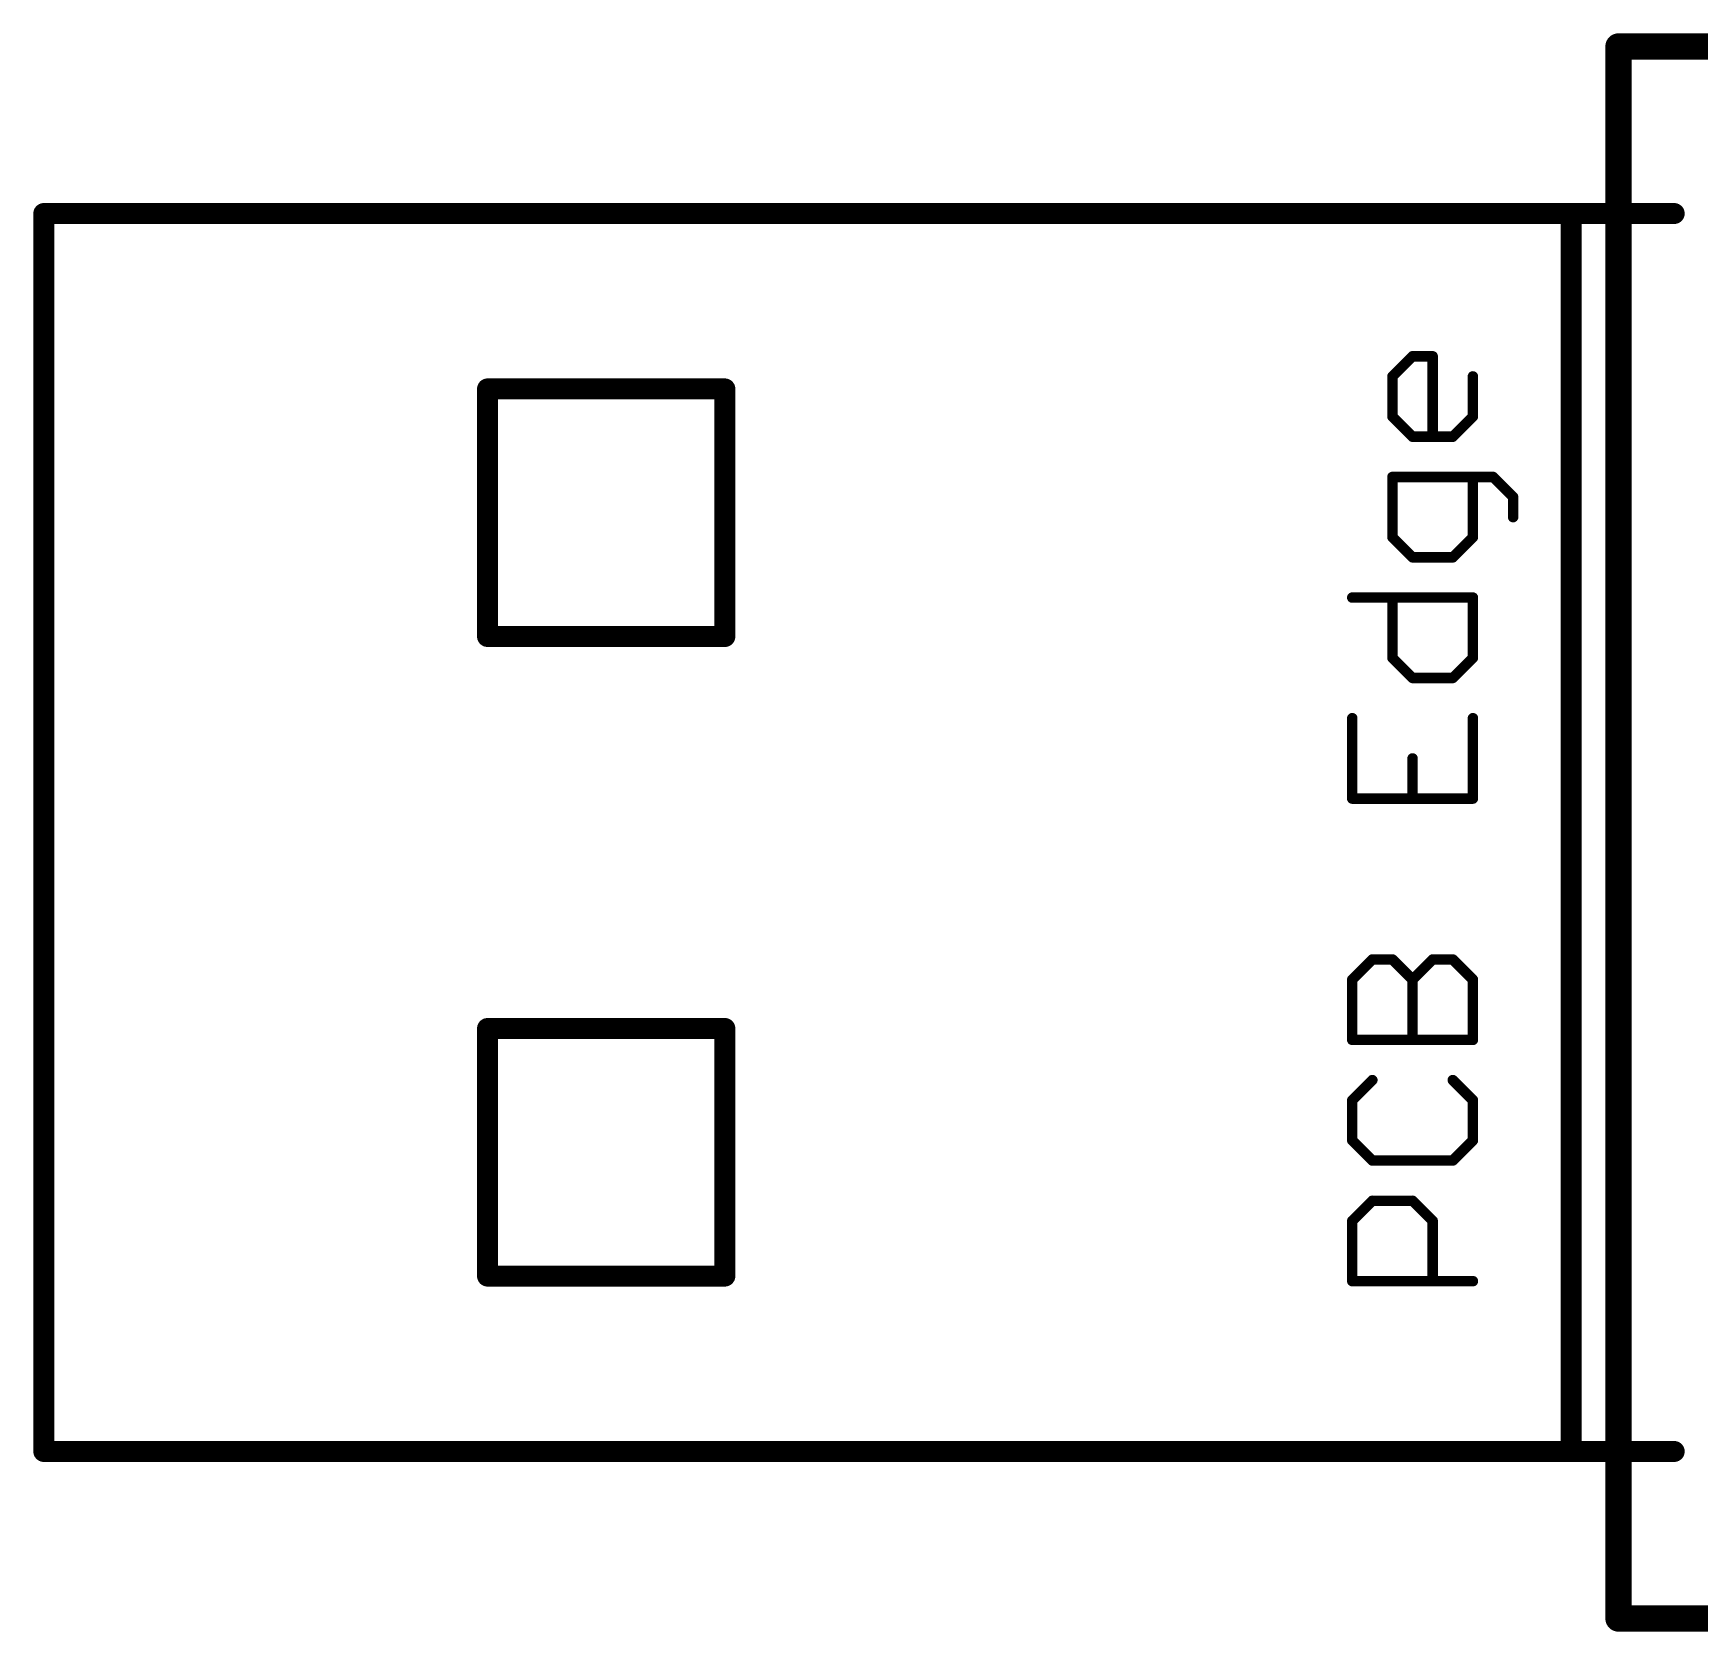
# Model space of a CAD drawing. Extents: x -15.4 to 59.8, y -10.2 to 15.4.
# Drawn here: x -15.36 to 0.79, y -0.13 to 15.37 of the extents above; entities that cross this region are included whole.
import ezdxf

# ---------------------------------------------------------------- set-up
doc = ezdxf.new("R2010")
doc.units = 0
for name, color, linetype in [('1', 12, 'CONTINUOUS'), ('16', 132, 'CONTINUOUS'), ('20', 53, 'CONTINUOUS'), ('21', 41, 'CONTINUOUS'), ('51', 53, 'CONTINUOUS')]:
    doc.layers.add(name, color=color, linetype=linetype)

msp = doc.modelspace()

# ---------------------------------------------------------------- linework, layer by layer
at = {"layer": '1', "const_width": 0.254}
for points in [[(0, 0), (0, 15.24)], [(0, 15.24), (59.69, 15.24)], [(59.69, 0), (0, 0)]]:
    msp.add_lwpolyline(points, dxfattribs=at)
at = {"layer": '1', "const_width": 0.127}
for points in [[(0.0635, 15.24, 1), (-0.0635, 15.24)], [(0, 15.3035, 1), (0, 15.1765)], [(0, 0.0635, 1), (0, -0.0635)], [(-0.0635, 0, 1), (0.0635, 0)]]:
    msp.add_lwpolyline(points, format="xyb", dxfattribs=at)
at = {"layer": '16', "const_width": 0.254}
for points in [[(0, 0), (0, 15.24)], [(0, 15.24), (59.69, 15.24)], [(59.69, 0), (0, 0)]]:
    msp.add_lwpolyline(points, dxfattribs=at)
at = {"layer": '16', "const_width": 0.127}
for points in [[(0.0635, 15.24, 1), (-0.0635, 15.24)], [(0, 15.3035, 1), (0, 15.1765)], [(0, 0.0635, 1), (0, -0.0635)], [(-0.0635, 0, 1), (0.0635, 0)]]:
    msp.add_lwpolyline(points, format="xyb", dxfattribs=at)
at = {"layer": '20', "const_width": 0.254}
for points in [[(59.69, 15.24), (0, 15.24)], [(0, 15.24), (0, 0)], [(0, 0), (59.69, 0)]]:
    msp.add_lwpolyline(points, dxfattribs=at)
at = {"layer": '20', "const_width": 0.127}
for points in [[(0, 15.3035, 1), (0, 15.1765)], [(0.0635, 15.24, 1), (-0.0635, 15.24)], [(0, 0.0635, 1), (0, -0.0635)], [(-0.0635, 0, 1), (0.0635, 0)]]:
    msp.add_lwpolyline(points, format="xyb", dxfattribs=at)
at = {"layer": '21', "const_width": 0.2032}
for points in [[(-0.46, 13.62), (-0.46, 1.62)], [(-0.46, 13.62), (0.54, 13.62)], [(-0.46, 1.62), (0.54, 1.62)]]:
    msp.add_lwpolyline(points, dxfattribs=at)
at = {"layer": '21', "const_width": 0.1016}
for points in [[(-0.4092, 13.62, 1), (-0.5108, 13.62)], [(-0.46, 13.6708, 1), (-0.46, 13.5692)], [(0.54, 13.5692, 1), (0.54, 13.6708)], [(-0.46, 1.6708, 1), (-0.46, 1.5692)], [(-0.5108, 1.62, 1), (-0.4092, 1.62)], [(0.54, 1.5692, 1), (0.54, 1.6708)]]:
    msp.add_lwpolyline(points, format="xyb", dxfattribs=at)
at = {"layer": '51'}
for points, const_width in [([(-15.26, 13.62), (-15.26, 1.62)], 0.2032), ([(-0.46, 13.62), (-15.26, 13.62)], 0.2032), ([(-2.1904, 12.0413), (-1.9955, 12.2362)], 0.1016), ([(-1.9955, 12.2362), (-1.8006, 12.2362)], 0.1016), ([(-1.8006, 12.2362), (-1.8006, 11.4566)], 0.1016), ([(-10.96, 11.92), (-10.96, 9.52)], 0.2032), ([(-8.66, 11.92), (-10.96, 11.92)], 0.2032), ([(-8.66, 9.52), (-8.66, 11.92)], 0.2032), ([(-2.1904, 11.6515), (-2.1904, 12.0413)], 0.1016), ([(-1.4108, 12.0413), (-1.4108, 11.6515)], 0.1016), ([(-1.9955, 11.4566), (-2.1904, 11.6515)], 0.1016), ([(-1.4108, 11.6515), (-1.6057, 11.4566)], 0.1016), ([(-1.6057, 11.4566), (-1.9955, 11.4566)], 0.1016), ([(-1.2159, 11.0668), (-2.1904, 11.0668)], 0.1016), ([(-2.1904, 11.0668), (-2.1904, 10.4821)], 0.1016), ([(-1.4108, 10.4821), (-1.4108, 11.0668)], 0.1016), ([(-1.021, 10.8719), (-1.2159, 11.0668)], 0.1016), ([(-1.021, 10.677), (-1.021, 10.8719)], 0.1016), ([(-2.1904, 10.4821), (-1.9955, 10.2872)], 0.1016), ([(-1.6057, 10.2872), (-1.4108, 10.4821)], 0.1016), ([(-1.9955, 10.2872), (-1.6057, 10.2872)], 0.1016), ([(-2.5802, 9.8974), (-1.4108, 9.8974)], 0.1016), ([(-2.1904, 9.3127), (-2.1904, 9.8974)], 0.1016), ([(-1.4108, 9.8974), (-1.4108, 9.3127)], 0.1016), ([(-10.96, 9.52), (-8.66, 9.52)], 0.2032), ([(-1.9955, 9.1178), (-2.1904, 9.3127)], 0.1016), ([(-1.4108, 9.3127), (-1.6057, 9.1178)], 0.1016), ([(-1.6057, 9.1178), (-1.9955, 9.1178)], 0.1016), ([(-2.5802, 8.728), (-2.5802, 7.9484)], 0.1016), ([(-1.4108, 7.9484), (-1.4108, 8.728)], 0.1016), ([(-1.9955, 7.9484), (-1.9955, 8.3382)], 0.1016), ([(-2.5802, 7.9484), (-1.4108, 7.9484)], 0.1016), ([(-2.5802, 6.1943), (-2.3853, 6.3892)], 0.1016), ([(-2.3853, 6.3892), (-2.1904, 6.3892)], 0.1016), ([(-2.1904, 6.3892), (-1.9955, 6.1943)], 0.1016), ([(-1.9955, 6.1943), (-1.8006, 6.3892)], 0.1016), ([(-1.8006, 6.3892), (-1.6057, 6.3892)], 0.1016), ([(-1.6057, 6.3892), (-1.4108, 6.1943)], 0.1016), ([(-2.5802, 5.6096), (-2.5802, 6.1943)], 0.1016), ([(-1.9955, 5.6096), (-1.9955, 6.1943)], 0.1016), ([(-1.4108, 6.1943), (-1.4108, 5.6096)], 0.1016), ([(-10.96, 5.72), (-10.96, 3.32)], 0.2032), ([(-8.66, 5.72), (-10.96, 5.72)], 0.2032), ([(-8.66, 3.32), (-8.66, 5.72)], 0.2032), ([(-1.4108, 5.6096), (-2.5802, 5.6096)], 0.1016), ([(-2.3853, 5.2198), (-2.5802, 5.0249)], 0.1016), ([(-1.4108, 5.0249), (-1.6057, 5.2198)], 0.1016), ([(-2.5802, 5.0249), (-2.5802, 4.6351)], 0.1016), ([(-1.4108, 4.6351), (-1.4108, 5.0249)], 0.1016), ([(-2.5802, 4.6351), (-2.3853, 4.4402)], 0.1016), ([(-1.6057, 4.4402), (-1.4108, 4.6351)], 0.1016), ([(-2.3853, 4.4402), (-1.6057, 4.4402)], 0.1016), ([(-2.5802, 3.8555), (-2.3853, 4.0504)], 0.1016), ([(-2.3853, 4.0504), (-1.9955, 4.0504)], 0.1016), ([(-1.9955, 4.0504), (-1.8006, 3.8555)], 0.1016), ([(-2.5802, 3.2708), (-2.5802, 3.8555)], 0.1016), ([(-1.8006, 3.8555), (-1.8006, 3.2708)], 0.1016), ([(-10.96, 3.32), (-8.66, 3.32)], 0.2032), ([(-1.4108, 3.2708), (-2.5802, 3.2708)], 0.1016), ([(-0.46, 1.62), (-15.26, 1.62)], 0.2032)]:
    msp.add_lwpolyline(points, dxfattribs=dict(at, const_width=const_width))
for points, const_width in [([(-15.2092, 13.62, 1), (-15.3108, 13.62)], 0.1016), ([(-15.26, 13.6708, 1), (-15.26, 13.5692)], 0.1016), ([(-0.46, 13.5692, 1), (-0.46, 13.6708)], 0.1016), ([(-1.9955, 12.2616, 1), (-1.9955, 12.2108)], 0.0508), ([(-1.9775, 12.2182, 1), (-2.0135, 12.2541)], 0.0508), ([(-1.7752, 12.2362, 1), (-1.826, 12.2362)], 0.0508), ([(-1.8006, 12.2108, 1), (-1.8006, 12.2616)], 0.0508), ([(-10.9092, 11.92, 1), (-11.0108, 11.92)], 0.1016), ([(-10.96, 11.9708, 1), (-10.96, 11.8692)], 0.1016), ([(-8.6092, 11.92, 1), (-8.7108, 11.92)], 0.1016), ([(-8.66, 11.8692, 1), (-8.66, 11.9708)], 0.1016), ([(-2.165, 12.0413, 1), (-2.2158, 12.0413)], 0.0508), ([(-2.2084, 12.0592, 1), (-2.1724, 12.0233)], 0.0508), ([(-1.3854, 12.0413, 1), (-1.4362, 12.0413)], 0.0508), ([(-2.1724, 11.6694, 1), (-2.2084, 11.6335)], 0.0508), ([(-2.2158, 11.6515, 1), (-2.165, 11.6515)], 0.0508), ([(-1.4362, 11.6515, 1), (-1.3854, 11.6515)], 0.0508), ([(-1.3928, 11.6335, 1), (-1.4288, 11.6694)], 0.0508), ([(-1.9955, 11.482, 1), (-1.9955, 11.4312)], 0.0508), ([(-2.0135, 11.4386, 1), (-1.9775, 11.4745)], 0.0508), ([(-1.826, 11.4566, 1), (-1.7752, 11.4566)], 0.0508), ([(-1.6237, 11.4745, 1), (-1.5877, 11.4386)], 0.0508), ([(-1.6057, 11.4312, 1), (-1.6057, 11.482)], 0.0508), ([(-2.1904, 11.0922, 1), (-2.1904, 11.0414)], 0.0508), ([(-2.165, 11.0668, 1), (-2.2158, 11.0668)], 0.0508), ([(-1.3854, 11.0668, 1), (-1.4362, 11.0668)], 0.0508), ([(-1.1979, 11.0847, 1), (-1.2339, 11.0488)], 0.0508), ([(-1.2159, 11.0414, 1), (-1.2159, 11.0922)], 0.0508), ([(-0.9956, 10.8719, 1), (-1.0464, 10.8719)], 0.0508), ([(-1.039, 10.8539, 1), (-1.003, 10.8898)], 0.0508), ([(-1.0464, 10.677, 1), (-0.9956, 10.677)], 0.0508), ([(-2.1724, 10.5, 1), (-2.2084, 10.4641)], 0.0508), ([(-2.2158, 10.4821, 1), (-2.165, 10.4821)], 0.0508), ([(-1.4362, 10.4821, 1), (-1.3854, 10.4821)], 0.0508), ([(-1.3928, 10.4641, 1), (-1.4288, 10.5)], 0.0508), ([(-1.9955, 10.3126, 1), (-1.9955, 10.2618)], 0.0508), ([(-1.6057, 10.2618, 1), (-1.6057, 10.3126)], 0.0508), ([(-2.0135, 10.2692, 1), (-1.9775, 10.3051)], 0.0508), ([(-1.6237, 10.3051, 1), (-1.5877, 10.2692)], 0.0508), ([(-2.5802, 9.9228, 1), (-2.5802, 9.872)], 0.0508), ([(-2.165, 9.8974, 1), (-2.2158, 9.8974)], 0.0508), ([(-1.3854, 9.8974, 1), (-1.4362, 9.8974)], 0.0508), ([(-1.4108, 9.872, 1), (-1.4108, 9.9228)], 0.0508), ([(-10.96, 9.5708, 1), (-10.96, 9.4692)], 0.1016), ([(-11.0108, 9.52, 1), (-10.9092, 9.52)], 0.1016), ([(-8.7108, 9.52, 1), (-8.6092, 9.52)], 0.1016), ([(-8.66, 9.4692, 1), (-8.66, 9.5708)], 0.1016), ([(-2.1724, 9.3306, 1), (-2.2084, 9.2947)], 0.0508), ([(-2.2158, 9.3127, 1), (-2.165, 9.3127)], 0.0508), ([(-1.4362, 9.3127, 1), (-1.3854, 9.3127)], 0.0508), ([(-1.3928, 9.2947, 1), (-1.4288, 9.3306)], 0.0508), ([(-1.9955, 9.1432, 1), (-1.9955, 9.0924)], 0.0508), ([(-2.0135, 9.0998, 1), (-1.9775, 9.1357)], 0.0508), ([(-1.6237, 9.1357, 1), (-1.5877, 9.0998)], 0.0508), ([(-1.6057, 9.0924, 1), (-1.6057, 9.1432)], 0.0508), ([(-2.5548, 8.728, 1), (-2.6056, 8.728)], 0.0508), ([(-1.3854, 8.728, 1), (-1.4362, 8.728)], 0.0508), ([(-1.9701, 8.3382, 1), (-2.0209, 8.3382)], 0.0508), ([(-2.5802, 7.9738, 1), (-2.5802, 7.923)], 0.0508), ([(-2.6056, 7.9484, 1), (-2.5548, 7.9484)], 0.0508), ([(-2.0209, 7.9484, 1), (-1.9701, 7.9484)], 0.0508), ([(-1.4362, 7.9484, 1), (-1.3854, 7.9484)], 0.0508), ([(-1.4108, 7.923, 1), (-1.4108, 7.9738)], 0.0508), ([(-2.3853, 6.4146, 1), (-2.3853, 6.3638)], 0.0508), ([(-2.3673, 6.3712, 1), (-2.4033, 6.4072)], 0.0508), ([(-2.1724, 6.4072, 1), (-2.2084, 6.3712)], 0.0508), ([(-2.1904, 6.3638, 1), (-2.1904, 6.4146)], 0.0508), ([(-1.8006, 6.4146, 1), (-1.8006, 6.3638)], 0.0508), ([(-1.7826, 6.3712, 1), (-1.8186, 6.4072)], 0.0508), ([(-1.5877, 6.4072, 1), (-1.6237, 6.3712)], 0.0508), ([(-1.6057, 6.3638, 1), (-1.6057, 6.4146)], 0.0508), ([(-2.5982, 6.2123, 1), (-2.5622, 6.1763)], 0.0508), ([(-2.5548, 6.1943, 1), (-2.6056, 6.1943)], 0.0508), ([(-2.0135, 6.2123, 1), (-1.9775, 6.1763)], 0.0508), ([(-1.9701, 6.1943, 1), (-2.0209, 6.1943)], 0.0508), ([(-2.0135, 6.1763, 1), (-1.9775, 6.2123)], 0.0508), ([(-1.3854, 6.1943, 1), (-1.4362, 6.1943)], 0.0508), ([(-1.4288, 6.1763, 1), (-1.3928, 6.2123)], 0.0508), ([(-10.9092, 5.72, 1), (-11.0108, 5.72)], 0.1016), ([(-10.96, 5.7708, 1), (-10.96, 5.6692)], 0.1016), ([(-8.6092, 5.72, 1), (-8.7108, 5.72)], 0.1016), ([(-8.66, 5.6692, 1), (-8.66, 5.7708)], 0.1016), ([(-2.5802, 5.635, 1), (-2.5802, 5.5842)], 0.0508), ([(-1.4108, 5.5842, 1), (-1.4108, 5.635)], 0.0508), ([(-2.6056, 5.6096, 1), (-2.5548, 5.6096)], 0.0508), ([(-2.0209, 5.6096, 1), (-1.9701, 5.6096)], 0.0508), ([(-1.4362, 5.6096, 1), (-1.3854, 5.6096)], 0.0508), ([(-2.3673, 5.2018, 1), (-2.4033, 5.2378)], 0.0508), ([(-1.5877, 5.2378, 1), (-1.6237, 5.2018)], 0.0508), ([(-2.5982, 5.0429, 1), (-2.5622, 5.0069)], 0.0508), ([(-2.5548, 5.0249, 1), (-2.6056, 5.0249)], 0.0508), ([(-1.3854, 5.0249, 1), (-1.4362, 5.0249)], 0.0508), ([(-1.4288, 5.0069, 1), (-1.3928, 5.0429)], 0.0508), ([(-2.5622, 4.6531, 1), (-2.5982, 4.6171)], 0.0508), ([(-1.3928, 4.6171, 1), (-1.4288, 4.6531)], 0.0508), ([(-2.6056, 4.6351, 1), (-2.5548, 4.6351)], 0.0508), ([(-1.4362, 4.6351, 1), (-1.3854, 4.6351)], 0.0508), ([(-2.3853, 4.4656, 1), (-2.3853, 4.4148)], 0.0508), ([(-2.4033, 4.4222, 1), (-2.3673, 4.4582)], 0.0508), ([(-1.6237, 4.4582, 1), (-1.5877, 4.4222)], 0.0508), ([(-1.6057, 4.4148, 1), (-1.6057, 4.4656)], 0.0508), ([(-2.3853, 4.0758, 1), (-2.3853, 4.025)], 0.0508), ([(-2.3673, 4.0324, 1), (-2.4033, 4.0684)], 0.0508), ([(-1.9775, 4.0684, 1), (-2.0135, 4.0324)], 0.0508), ([(-1.9955, 4.025, 1), (-1.9955, 4.0758)], 0.0508), ([(-2.5982, 3.8735, 1), (-2.5622, 3.8375)], 0.0508), ([(-2.5548, 3.8555, 1), (-2.6056, 3.8555)], 0.0508), ([(-1.7752, 3.8555, 1), (-1.826, 3.8555)], 0.0508), ([(-1.8186, 3.8375, 1), (-1.7826, 3.8735)], 0.0508), ([(-10.96, 3.3708, 1), (-10.96, 3.2692)], 0.1016), ([(-8.66, 3.2692, 1), (-8.66, 3.3708)], 0.1016), ([(-11.0108, 3.32, 1), (-10.9092, 3.32)], 0.1016), ([(-8.7108, 3.32, 1), (-8.6092, 3.32)], 0.1016), ([(-2.5802, 3.2962, 1), (-2.5802, 3.2454)], 0.0508), ([(-2.6056, 3.2708, 1), (-2.5548, 3.2708)], 0.0508), ([(-1.826, 3.2708, 1), (-1.7752, 3.2708)], 0.0508), ([(-1.4108, 3.2454, 1), (-1.4108, 3.2962)], 0.0508), ([(-15.26, 1.6708, 1), (-15.26, 1.5692)], 0.1016), ([(-15.3108, 1.62, 1), (-15.2092, 1.62)], 0.1016), ([(-0.46, 1.5692, 1), (-0.46, 1.6708)], 0.1016)]:
    msp.add_lwpolyline(points, format="xyb", dxfattribs=dict(at, const_width=const_width))

doc.saveas('drawing.dxf')
